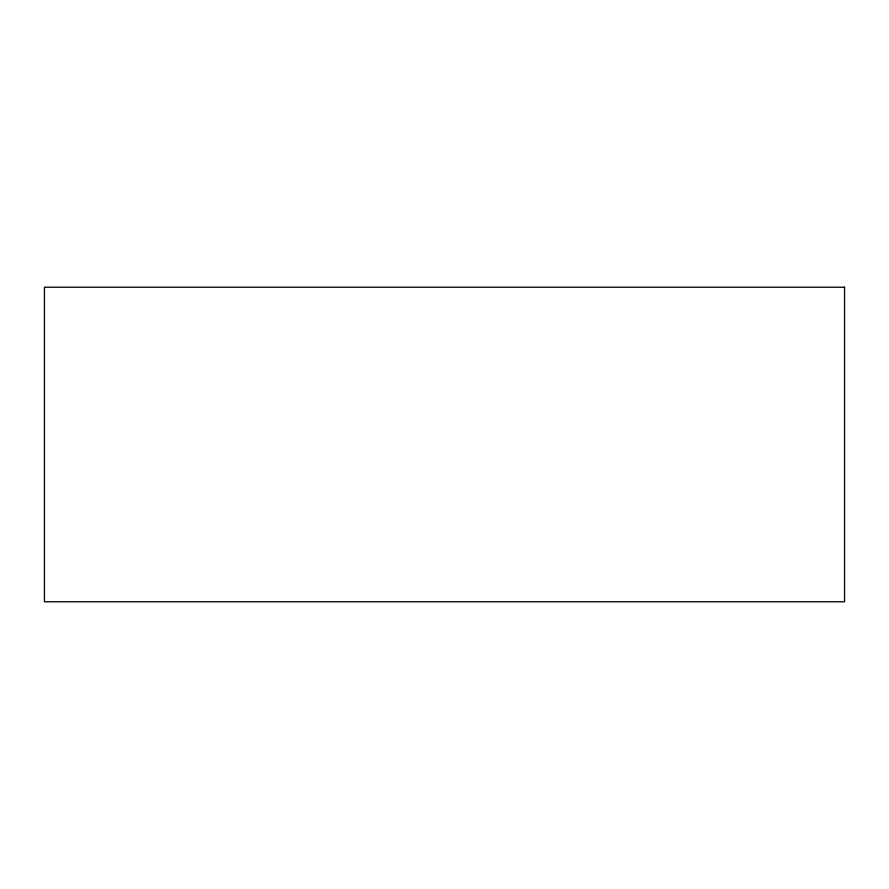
<?xml version="1.0" encoding="UTF-8"?>
<svg xmlns="http://www.w3.org/2000/svg" width="889" height="889" viewBox="0 0 889 889"><rect width="100%" height="100%" fill="white"/><g stroke="black" fill="none" stroke-linecap="round" stroke-linejoin="round"><path stroke-width="1.33" d="M844.55 287.225L44.45 287.225L44.45 601.775L844.55 601.775L844.55 287.225"/></g></svg>
